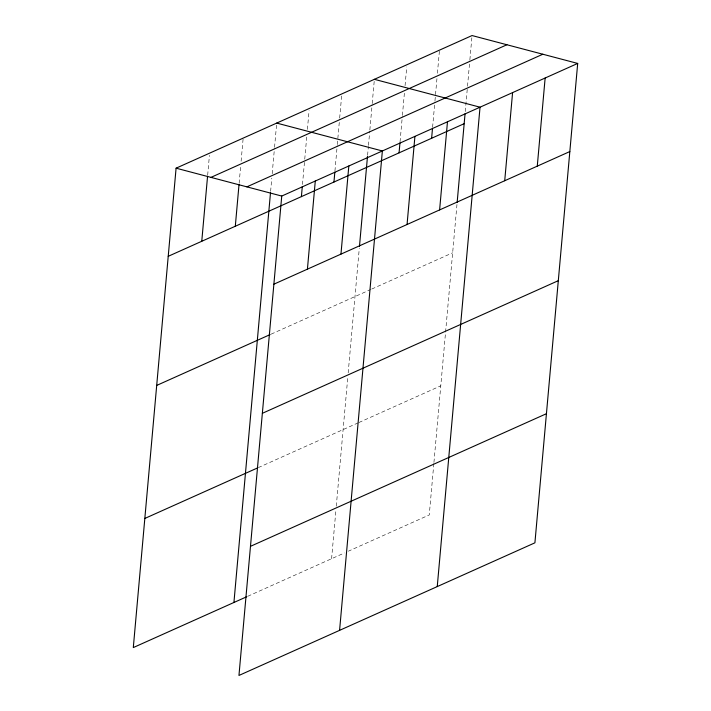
<?xml version="1.0" encoding="UTF-8"?>
<svg xmlns="http://www.w3.org/2000/svg" width="711" height="711" viewBox="0 0 711 711"><rect width="100%" height="100%" fill="white"/><g stroke="black" fill="none" stroke-linecap="round" stroke-linejoin="round"><path stroke-width="0.53" stroke-dasharray="3.56 2.67" d="M207.665 175.182L209.434 155.354M239.136 183.278L240.709 165.654M241.1 161.255L243.073 139.223M270.615 191.383L271.798 178.168M272.189 173.76L274.446 148.421M274.544 147.319L276.615 124.185M302.477 184.505L304.646 160.268M304.743 159.166L306.805 136.032M307.401 129.429L309.072 110.703M334.934 171.022L337.201 145.684M337.298 144.582L339.556 119.244M339.654 118.142L341.724 95.007M331.593 558.713L335.885 510.56M336.276 506.188L347.786 377.257M348.177 372.893L359.286 248.415M367.587 155.327L368.378 146.51M368.476 145.417L369.756 131.091M369.853 129.989L372.111 104.65M372.209 103.557L374.279 80.423M400.044 141.836L402.31 116.506M402.408 115.404L404.47 92.27M405.057 85.658L406.736 66.932M432.599 127.251L434.865 101.913M434.963 100.811L437.025 77.677M437.416 73.269L439.389 51.236M433.843 463.51L429.257 514.942L348.363 551.194M433.941 462.417L457.049 203.55M465.252 111.556L467.42 87.329M467.518 86.227L469.775 60.888M469.873 59.786L471.846 37.754M271.131 334.143L370.769 289.493M371.755 289.048L452.649 252.796M258.271 467.616L357.909 422.965M358.895 422.521L440.776 385.824M247.739 596.289L344.417 552.962"/><path stroke-width="1.07" d="M577.696 63.43L281.743 196.058L238.958 675.45L534.912 542.822L577.696 63.43L472.042 35.55L176.088 168.178L133.304 647.57L246.753 596.733M201.764 241.278L207.559 176.284M235.305 226.24L239.038 184.38M233.928 602.475L270.518 192.485M301.402 196.627L302.282 186.709M307.419 269.158L315.284 181.029M333.957 182.034L334.837 172.115M340.96 254.12L348.825 165.992M359.482 246.228L367.489 156.429M339.582 630.355L382.367 150.963L276.712 123.083M399.067 152.856L399.946 142.938M407.056 224.498L414.922 136.379M431.621 138.263L432.501 128.353M439.611 209.914L447.477 121.785M457.146 202.457L465.056 113.76M437.247 586.584L480.032 107.192L374.377 79.321M504.721 180.736L512.587 92.608M537.276 166.143L545.141 78.014M210.954 177.377L506.907 44.749M246.877 186.86L542.831 54.232M168.223 256.307L464.176 123.678M273.877 284.187L569.831 151.559M156.696 385.424L270.144 334.579M262.359 413.304L558.313 280.676M144.822 518.452L257.284 468.051M250.485 546.332L546.439 413.704M176.088 168.178L281.743 196.058"/></g></svg>
